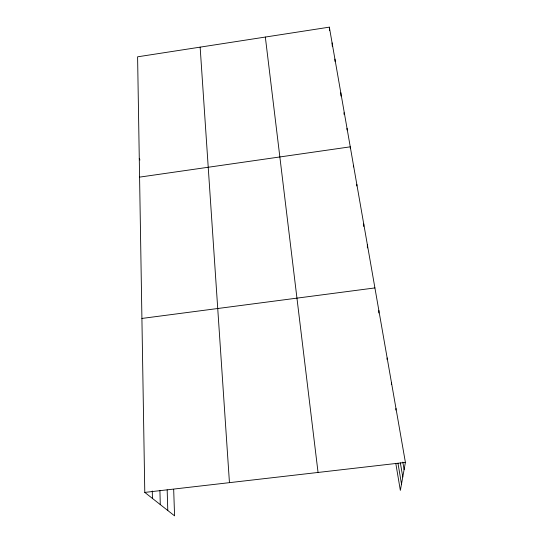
<?xml version="1.0" encoding="UTF-8"?>
<svg xmlns="http://www.w3.org/2000/svg" width="543" height="543" viewBox="0 0 543 543"><rect width="100%" height="100%" fill="white"/><g stroke="black" fill="none" stroke-linecap="round" stroke-linejoin="round"><path stroke-width="0.81" d="M378.797 313.006L378.871 310.562M387.064 359.534L387.159 357.966M391.367 384.403L391.496 382.815M395.813 410.074L395.983 408.472M173.679 489.331L174.574 515.85L144.784 492.406L137.596 56.818L329.343 27.15L405.404 462.392L400.354 490.39L395.867 463.831M139.578 177.127L350.262 146.834L350.316 148.483M141.913 318.442L374.921 287.926M144.784 492.406L405.404 462.392M139.273 158.536L139.938 160.015M402.811 462.12L404.107 469.6M400.354 462.874L402.77 476.978M397.971 463.288L401.501 484.03M265.337 37.053L318.055 472.451M200.143 47.139L229.451 482.659M329.343 27.15L329.547 30.483M332.099 42.917L332.289 46.209M334.929 59.099L335.065 61.535M340.814 92.772L340.97 96.084M343.984 112.74L344.052 114.369M347.025 128.311L347.092 130.001M353.493 165.316L353.541 166.932M167.169 489.867L167.787 510.508M159.92 490.567L160.28 504.603M356.812 184.315L356.853 185.984M152.278 490.987L152.434 498.426M363.742 223.967L363.762 226.472M367.36 244.662L367.367 247.893"/></g></svg>
